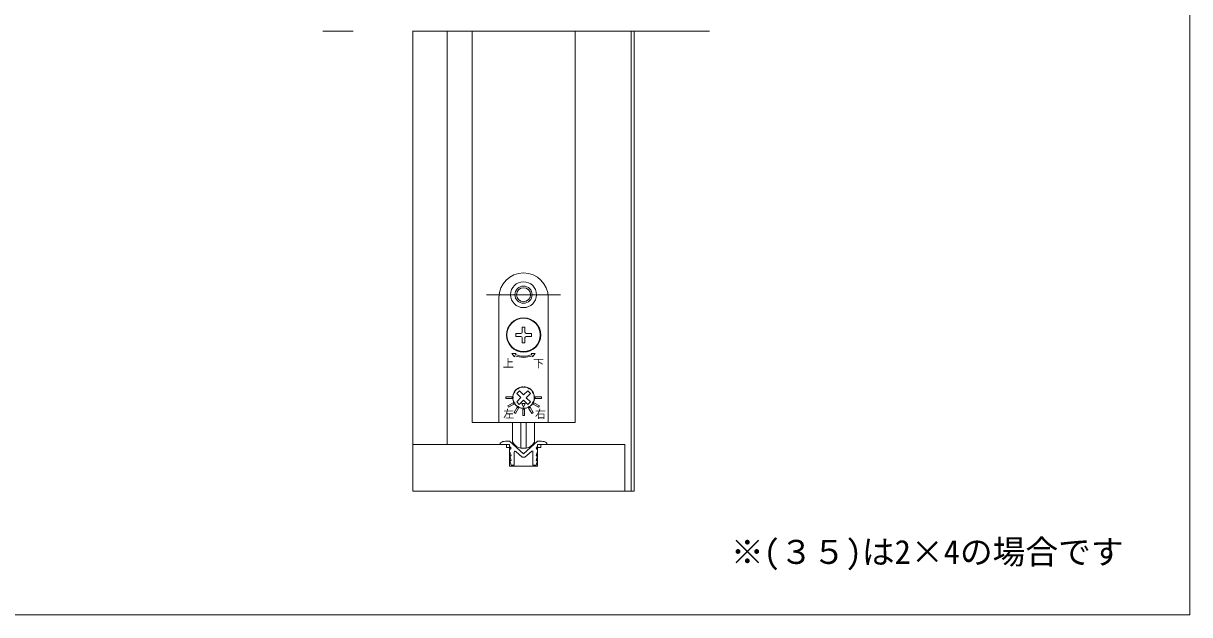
# Model space of a CAD drawing. Units: millimetres on the paper, enlarged 10 times, with parts at other scales. Extents: x -2000 to 2000, y -1385 to 1385.
# Drawn here: x -867 to 380, y -68 to 564 of the extents above; entities that cross this region are included whole.
import ezdxf
from ezdxf.enums import TextEntityAlignment as Align

# ---------------------------------------------------------------- set-up
doc = ezdxf.new("R2010")
doc.units = ezdxf.units.MM
doc.header["$LTSCALE"] = 10
doc.linetypes.add('USER1', pattern=[19.05, 12.7, -6.35])
doc.linetypes.add('USER4', pattern=[50.8, 31.75, -6.35, 6.35, -6.35])
doc.layers.add('1-1_0', color=7, linetype='Continuous', lineweight=20)
doc.layers.add('2-0_18', color=7, linetype='Continuous', lineweight=20)
doc.styles.add('ＭＳ ゴシック', font='')
doc.styles.get('ＭＳ ゴシック').set_extended_font_data('MS Gothic')

msp = doc.modelspace()

# ---------------------------------------------------------------- linework, layer by layer
at = {"layer": '1-1_0'}
msp.add_line((380, -67.5), (380, 1335), dxfattribs=at)
msp.add_lwpolyline([(380, -67.5), (-1950, -67.5), (-1950, 1335)], dxfattribs=at)
at = {"layer": '2-0_18', "linetype": 'USER4'}
msp.add_line((-133.08, 556.1), (-546.42, 556.1), dxfattribs=at)
at = {"layer": '2-0_18'}
for p, q in [((-450.29, 556.1), (-450.29, 104.44)), ((-450.29, 556.1), (-450.29, 470.27)), ((-413.62, 556.1), (-413.62, 114.44)), ((-386.96, 556.1), (-386.96, 137.77)), ((-276.96, 556.1), (-276.96, 137.77)), ((-216.96, 556.1), (-216.96, 64.44)), ((-386.96, 137.77), (-276.96, 137.77)), ((-350.29, 114.44), (-450.29, 114.44)), ((-355.96, 114.44), (-346.96, 114.44)), ((-346.96, 117.77), (-351.24, 117.77)), ((-346.96, 117.77), (-331.96, 104.44)), ((-346.96, 112.1), (-346.96, 114.44)), ((-331.96, 104.44), (-316.96, 117.77)), ((-316.96, 117.77), (-312.67, 117.77)), ((-307.96, 114.44), (-316.96, 114.44)), ((-316.96, 112.1), (-316.96, 114.44)), ((-223.62, 114.44), (-223.62, 64.44)), ((-345.29, 110.44), (-346.96, 112.1)), ((-346.96, 108.77), (-345.29, 110.44)), ((-346.96, 107.1), (-346.96, 108.77)), ((-345.29, 102.1), (-346.96, 107.1)), ((-346.79, 102.1), (-345.29, 102.1)), ((-345.29, 97.1), (-346.79, 102.1)), ((-341.96, 92.1), (-341.96, 106.19)), ((-323.62, 106.94), (-330.56, 100.77)), ((-321.96, 106.19), (-321.96, 92.1)), ((-318.62, 110.44), (-316.96, 112.1)), ((-316.96, 108.77), (-318.62, 110.44)), ((-318.62, 102.1), (-316.96, 107.1)), ((-317.12, 102.1), (-318.62, 102.1)), ((-318.62, 97.1), (-317.12, 102.1)), ((-316.96, 107.1), (-316.96, 108.77)), ((-346.79, 97.1), (-345.29, 97.1)), ((-345.29, 92.1), (-346.79, 97.1)), ((-345.29, 92.1), (-341.96, 92.1)), ((-318.62, 92.1), (-321.96, 92.1)), ((-317.12, 97.1), (-318.62, 97.1)), ((-318.62, 92.1), (-317.12, 97.1)), ((-223.62, 64.44), (-450.29, 64.44))]:
    msp.add_line(p, q, dxfattribs=at)
at = {"layer": '2-0_18', "color": 2, "linetype": 'USER1', "lineweight": 18}
msp.add_line((-371.46, 274.44), (-292.46, 274.44), dxfattribs=at)
at = {"layer": '2-0_18', "lineweight": 18}
for p, q in [((-358.29, 271.44), (-358.29, 137.77)), ((-305.62, 137.77), (-305.62, 271.44)), ((-330.46, 239.77), (-333.46, 239.77)), ((-333.46, 234.27), (-333.46, 239.77)), ((-330.46, 234.27), (-330.46, 239.77)), ((-334.79, 229.94), (-340.29, 229.94)), ((-333.46, 223.1), (-333.46, 228.6)), ((-330.46, 223.1), (-330.46, 228.6)), ((-323.62, 232.94), (-329.12, 232.94)), ((-323.62, 229.94), (-329.12, 229.94)), ((-323.62, 232.94), (-323.62, 229.94)), ((-330.46, 223.1), (-333.46, 223.1)), ((-339.32, 160.05), (-334.78, 164.47)), ((-334.78, 164.47), (-339.21, 169)), ((-331.92, 167.26), (-327.39, 171.69)), ((-336.52, 157.18), (-339.32, 160.05)), ((-336.52, 157.18), (-331.99, 161.61)), ((-327.57, 157.07), (-331.99, 161.61)), ((-324.7, 159.87), (-327.57, 157.07)), ((-358.29, 137.77), (-305.62, 137.77)), ((-343.62, 117.32), (-343.62, 137.77)), ((-334.87, 137.77), (-334.87, 110.26)), ((-329.04, 137.77), (-329.04, 110.26)), ((-320.29, 137.77), (-320.29, 117.32)), ((-334.87, 110.26), (-329.04, 110.26))]:
    msp.add_line(p, q, dxfattribs=at)
at = {"layer": '2-0_18'}
for points in [[(-213.62, 556.1), (-213.62, 64.44), (-450.29, 64.44), (-450.29, 111.1)], [(-316.96, 91.1), (-346.96, 91.1), (-346.96, 111.1), (-350.29, 111.1), (-350.29, 114.44)], [(-223.62, 114.44), (-313.62, 114.44), (-313.62, 111.1), (-316.96, 111.1), (-316.96, 91.1)], [(-340.29, 106.94), (-333.35, 100.77), (-330.56, 100.77)]]:
    msp.add_lwpolyline(points, dxfattribs=at)
at = {"layer": '2-0_18', "lineweight": 18}
for points in [[(-334.79, 232.94), (-340.29, 232.94), (-340.29, 229.94)], [(-340.63, 210.49), (-340.12, 211.73), (-344.45, 211.73), (-341.65, 208.03), (-341.14, 209.26)], [(-322.77, 209.26), (-322.26, 208.03), (-319.46, 211.73), (-323.79, 211.73), (-323.28, 210.49)], [(-331.92, 167.26), (-336.34, 171.8), (-339.21, 169)], [(-324.7, 159.87), (-329.13, 164.4), (-324.6, 168.82), (-327.39, 171.69)]]:
    msp.add_lwpolyline(points, dxfattribs=at)
for points in [[(-350.96, 163.6), (-344.29, 163.6), (-344.29, 165.27), (-350.96, 165.27)], [(-312.96, 165.27), (-319.62, 165.27), (-319.62, 163.6), (-312.96, 163.6)], [(-347.99, 154.21), (-342.22, 157.55), (-343.05, 158.99), (-348.83, 155.66)], [(-340.73, 147.56), (-337.4, 153.34), (-338.84, 154.17), (-342.18, 148.4)], [(-332.08, 154.1), (-330.37, 158.08), (-333.7, 158.12)], [(-331.12, 152.1), (-332.79, 152.1), (-332.79, 145.44), (-331.12, 145.44)], [(-321.73, 148.4), (-325.07, 154.17), (-326.51, 153.34), (-323.18, 147.56)], [(-315.09, 155.66), (-320.86, 158.99), (-321.69, 157.55), (-315.92, 154.21)]]:
    msp.add_lwpolyline(points, close=True, dxfattribs=at)
for centre, radius in [((-331.96, 274.44), 13.83), ((-331.96, 274.44), 9.17), ((-331.96, 274.44), 7.5), ((-331.96, 231.44), 18.33), ((-331.96, 231.44), 17.83)]:
    msp.add_circle(centre, radius, dxfattribs=at)
for centre, radius, start, end in [((-331.96, 271.44), 26.33, 0, 180), ((-334.79, 234.27), 1.33, 270, 360), ((-334.79, 228.6), 1.33, 360, 90), ((-329.12, 234.27), 1.33, 180, 270), ((-329.12, 228.6), 1.33, 90, 180), ((-331.96, 231.44), 24, 247.5, 292.5), ((-331.96, 231.44), 22.67, 247.5, 292.5), ((-331.96, 164.44), 11.67, 98.90298, 201.09702), ((-334.5, 172.19), 3.33, 108.17431, 138.71996), ((-331.96, 164.44), 11.5, 100.42431, 108.17431), ((-333.43, 172.47), 3.33, 69.87866, 100.42431), ((-333.4, 173.66), 2.33, 72.61143, 98.90298), ((-331.96, 178.27), 2.5, 252.61143, 287.38857), ((-331.96, 164.44), 11.17, 86.90028, 91.69834), ((-330.28, 172.43), 3.33, 78.17431, 108.71996), ((-330.51, 173.66), 2.33, 81.09702, 107.38857), ((-331.96, 164.44), 11.67, 338.90298, 81.09702), ((-331.96, 164.44), 11.5, 70.42431, 78.17431), ((-329.22, 172.13), 3.33, 39.87866, 70.42431), ((-339.99, 162.96), 3.33, 159.87866, 190.42431), ((-339.95, 166.11), 3.33, 168.17431, 198.71996), ((-331.96, 164.44), 11.5, 190.42431, 198.17431), ((-331.96, 164.44), 11.5, 160.42431, 168.17431), ((-331.96, 164.44), 11.17, 176.90028, 181.69834), ((-339.65, 167.17), 3.33, 129.87866, 160.42431), ((-331.96, 164.44), 11.17, 146.90028, 151.69834), ((-338.04, 169.88), 3.33, 138.17431, 168.71996), ((-331.96, 164.44), 11.5, 130.42431, 138.17431), ((-337.25, 170.65), 3.33, 99.87866, 130.42431), ((-331.96, 164.44), 11.17, 116.90028, 121.69834), ((-331.96, 164.44), 11.17, 56.90028, 61.69834), ((-326.51, 170.52), 3.33, 48.17431, 78.71996), ((-331.96, 164.44), 11.5, 40.42431, 48.17431), ((-325.74, 169.73), 3.33, 9.87866, 40.42431), ((-331.96, 164.44), 11.17, 26.90028, 31.69834), ((-324.2, 166.98), 3.33, 18.17431, 48.71996), ((-331.96, 164.44), 11.5, 340.42431, 348.17431), ((-331.96, 164.44), 11.5, 10.42431, 18.17431), ((-331.96, 164.44), 11.17, 356.90028, 1.69834), ((-323.96, 162.76), 3.33, 348.17431, 18.71996), ((-323.92, 165.91), 3.33, 339.87866, 10.42431), ((-339.72, 161.89), 3.33, 198.17431, 228.71996), ((-340.66, 161.08), 2.33, 201.09702, 227.38857), ((-343.94, 157.52), 2.5, 12.61143, 47.38857), ((-331.96, 164.44), 11.17, 206.90028, 211.69834), ((-339.22, 158.57), 2.33, 192.61143, 218.90298), ((-338.17, 159.14), 3.33, 189.87866, 220.42431), ((-331.96, 164.44), 11.67, 218.90298, 321.09702), ((-331.96, 164.44), 11.5, 220.42431, 228.17431), ((-337.4, 158.35), 3.33, 228.17431, 258.71996), ((-331.96, 164.44), 11.17, 236.90028, 241.69834), ((-334.69, 156.74), 3.33, 219.87866, 250.42431), ((-331.96, 164.44), 11.5, 250.42431, 258.17431), ((-333.63, 156.44), 3.33, 258.17431, 288.71996), ((-331.96, 164.44), 11.17, 266.90028, 271.69834), ((-330.48, 156.4), 3.33, 249.87866, 280.42431), ((-331.96, 164.44), 11.5, 280.42431, 288.17431), ((-329.41, 156.68), 3.33, 288.17431, 318.71996), ((-331.96, 164.44), 11.17, 296.90028, 301.69834), ((-326.66, 158.22), 3.33, 279.87866, 310.42431), ((-331.96, 164.44), 11.5, 310.42431, 318.17431), ((-325.87, 158.99), 3.33, 318.17431, 348.71996), ((-324.69, 158.57), 2.33, 321.09702, 347.38857), ((-331.96, 164.44), 11.17, 326.90028, 331.69834), ((-319.98, 157.52), 2.5, 132.61143, 167.38857), ((-324.26, 161.7), 3.33, 309.87866, 340.42431), ((-323.25, 161.08), 2.33, 312.61143, 338.90298), ((-341.96, 117.32), 1.67, 180, 210.56067), ((-331.91, 123.26), 13.33, 210.56067, 257.16143), ((-332, 123.26), 13.33, 282.83857, 329.43933), ((-321.96, 117.32), 1.67, 329.43933, 360)]:
    msp.add_arc(centre, radius, start, end, dxfattribs=at)
at = {"layer": '2-0_18'}
for centre, radius, start, end in [((-355.96, 115.44), 1, 121.58633, 270), ((-351.24, 107.77), 10, 90, 121.58633), ((-312.67, 107.77), 10, 58.41365, 90), ((-307.96, 115.44), 1, 270, 58.41365), ((-340.96, 106.19), 1, 48.36646, 180), ((-322.96, 106.19), 1, 0, 131.63353)]:
    msp.add_arc(centre, radius, start, end, dxfattribs=at)

# ---------------------------------------------------------------- texts
at = {"layer": '2-0_18', "style": 'ＭＳ ゴシック'}
for s, height, p in [('上', 8.55, (-354.03, 194.38)), ('下', 8.55, (-321.71, 194.12)), ('左', 8.55, (-353.72, 140.2)), ('右', 8.55, (-319.74, 140.12)), ('※(３５)は2×4の場合です', 25.66, (-110.32, -20.97))]:
    msp.add_text(s, height=height, dxfattribs=at).set_placement(p, align=Align.BOTTOM_LEFT)

doc.saveas('drawing.dxf')
